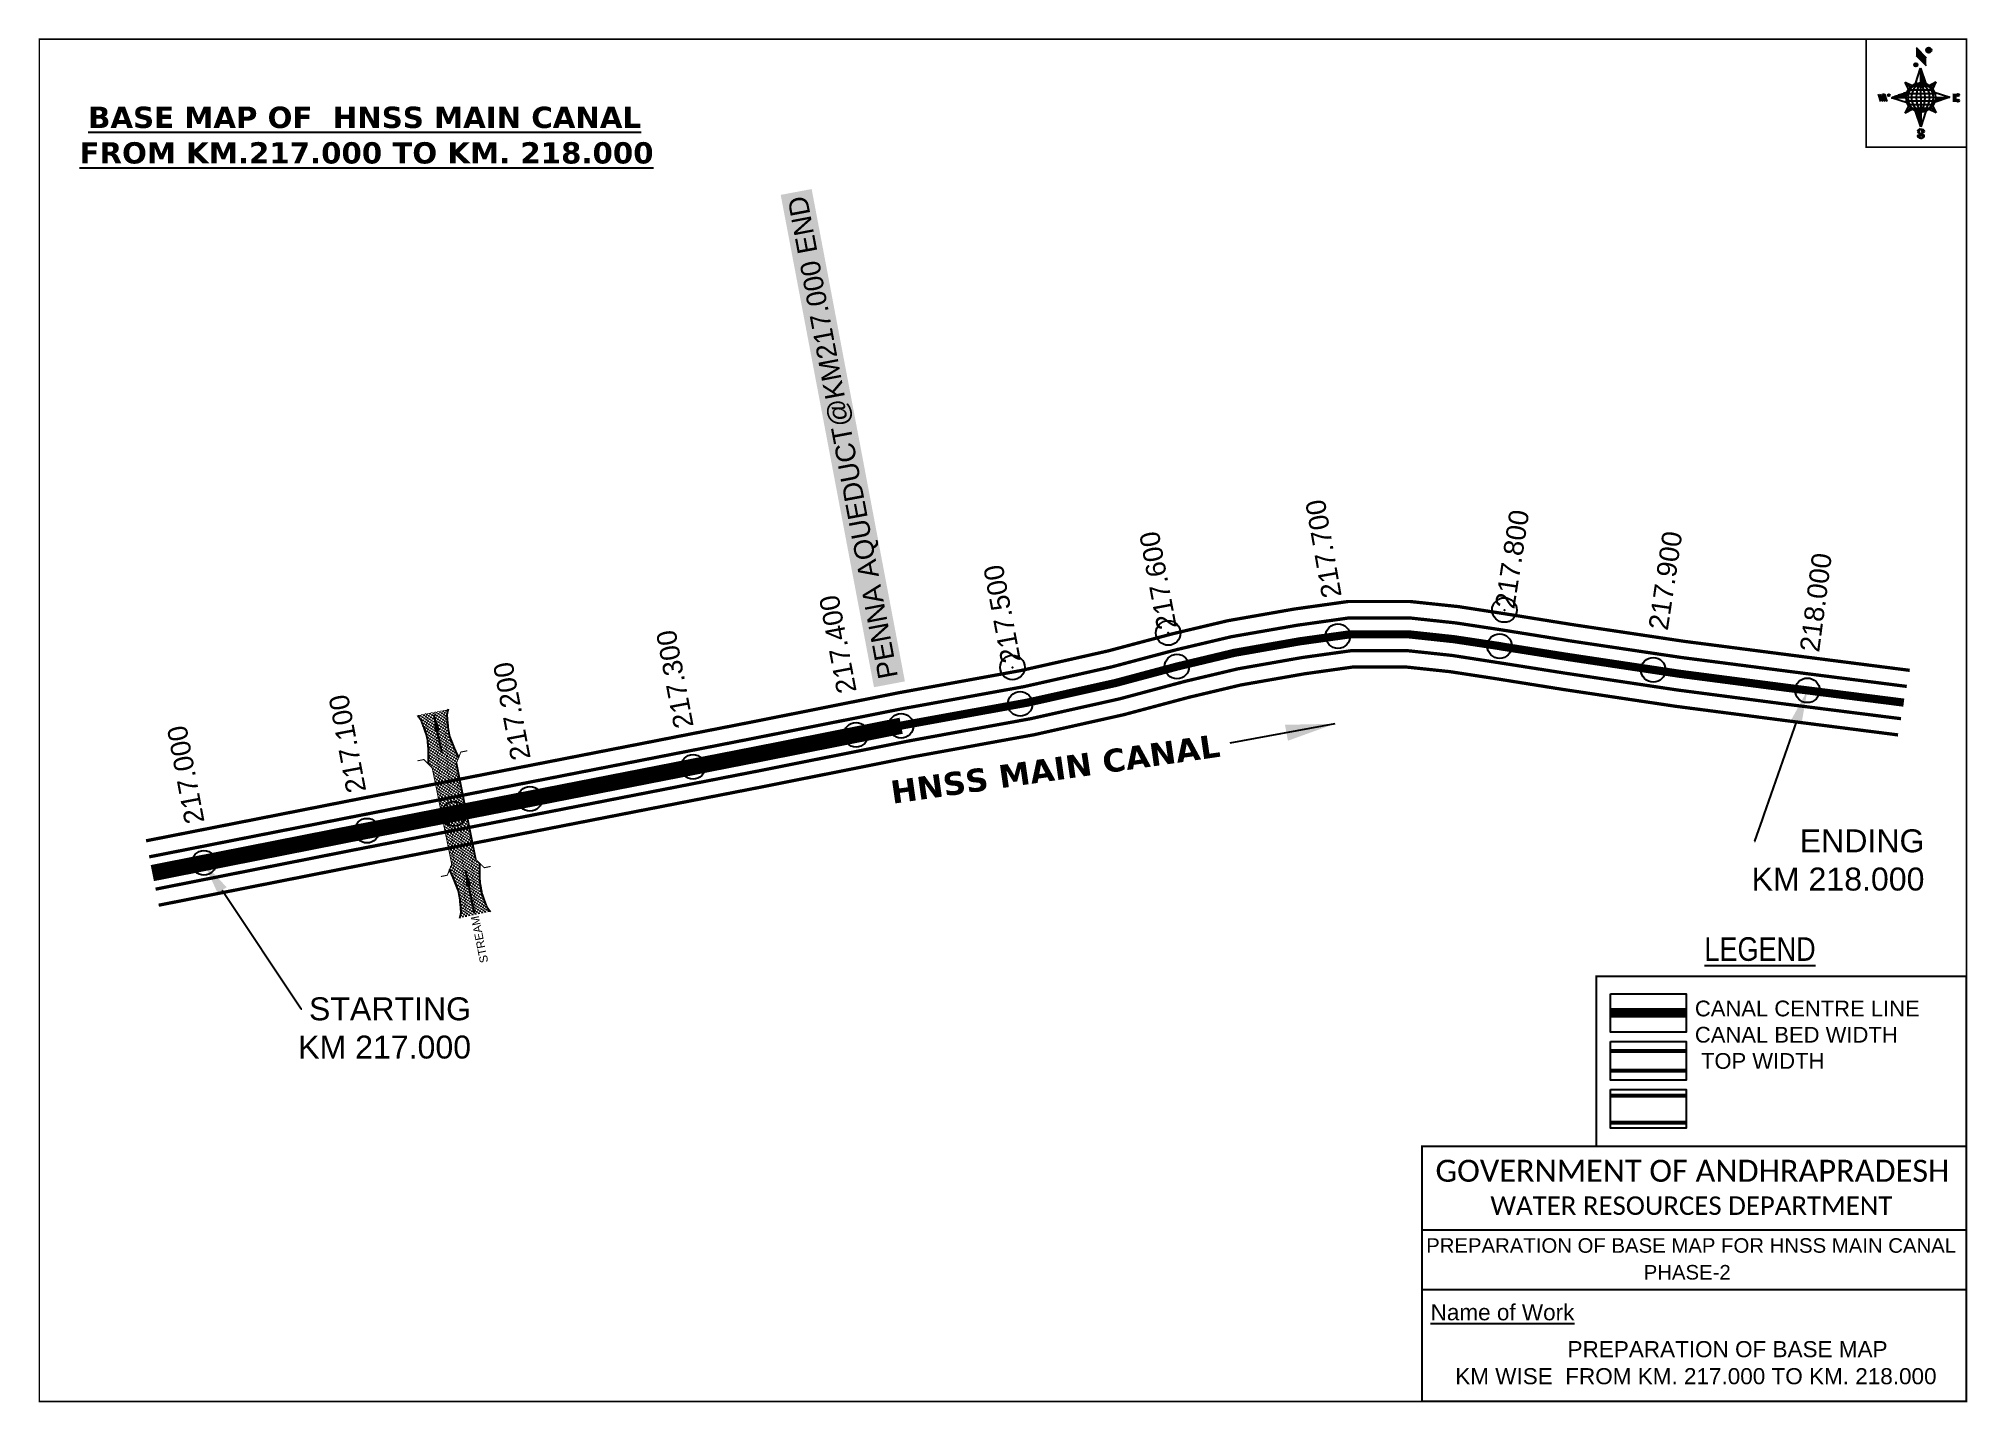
# Model space of a CAD drawing. Header units: inches. Extents: x 744754 to 745930, y 1622379 to 1623211.
import ezdxf
from ezdxf import colors
from ezdxf.entities.mleader import LeaderData, LeaderLine
from ezdxf.enums import TextEntityAlignment as Align
from ezdxf.math import Vec2, Vec3

# ---------------------------------------------------------------- set-up
doc = ezdxf.new("R2010")
doc.units = ezdxf.units.IN
doc.header["$LTSCALE"] = 15
doc.header["$MEASUREMENT"] = 0
doc.header["$PDMODE"] = 32
doc.header["$PDSIZE"] = 15
doc.linetypes.add('HIDDEN2', pattern=[0.1875, 0.125, -0.0625])
for name, color, linetype in [('AQUADUCT', 1, 'Continuous'), ('bord', 1, 'Continuous'), ('CANAL1', 7, 'Continuous'), ('CSMark', 72, 'Continuous'), ('DCBMS', 232, 'Continuous'), ('PAGE', 7, 'Continuous'), ('STRUCTURE', 5, 'Continuous'), ('TEXT', 6, 'Continuous')]:
    doc.layers.add(name, color=color, linetype=linetype)
doc.styles.add('ARIALN', font='ARIALN_1.TTF')
doc.styles.get("Standard").update_dxf_attribs({"font": 'ARIAL_1.TTF'})
doc.dimstyles.get("Standard").update_dxf_attribs({"dimtxt": 20, "dimasz": 0.18, "dimexe": 0.18, "dimexo": 0.0625, "dimgap": 0.09, "dimtad": 0, "dimtih": 1, "dimtoh": 1, "dimdec": 4, "dimzin": 0, "dimdsep": 46, "dimtxsty": 'Standard', "dimcen": 0.09, "dimadec": 0, "dimazin": 0, "dimtfac": 1, "dimtdec": 4, "dimtofl": 0, "dimtmove": 0, "dimatfit": 3, "dimfxl": 0, "dimtolj": 1, "dimtzin": 0, "dimarcsym": 0})
pattern_1 = [(267.297113149, (-8720374.938, 50637915.138), (10.5367255337, -0.497431438), [])]
pattern_2 = [(357.297113149, (-8720374.938, 50637915.138), (0.497431438, 10.5367255337), [])]

# ---------------------------------------------------------------- blocks, each defined once
blk = doc.blocks.new('*X26')
at = {"color": 0, "linetype": 'Continuous'}
for p, q in [((6321.6, 240.5), (6322.3, 241.2)), ((6321.6, 240.3), (6322.3, 241)), ((6321.6, 240.1), (6322.3, 240.8)), ((6321.6, 239.9), (6322.4, 240.7)), ((6321.6, 239.8), (6322.4, 240.6)), ((6321.6, 239.6), (6322.5, 240.5)), ((6321.6, 239.4), (6322.5, 240.3)), ((6321.6, 239.2), (6322.6, 240.2)), ((6321.7, 239.1), (6322.6, 240.1)), ((6321.8, 240.8), (6322.4, 241.4)), ((6321.8, 239), (6322.7, 240)), ((6321.8, 239), (6322.8, 239.9)), ((6321.9, 238.9), (6322.9, 239.8)), ((6322, 238.8), (6323, 239.7)), ((6322.1, 241.3), (6322.4, 241.6)), ((6322.1, 238.7), (6323.1, 239.6)), ((6322.2, 238.6), (6323.1, 239.6)), ((6322.3, 238.5), (6323.2, 239.5)), ((6322.4, 238.5), (6323.3, 239.4)), ((6322.5, 238.4), (6323.4, 239.3)), ((6322.7, 238.4), (6323.6, 239.3)), ((6322.8, 238.3), (6323.7, 239.2)), ((6322.9, 238.3), (6323.8, 239.1)), ((6323.1, 238.2), (6323.9, 239.1)), ((6323.2, 238.2), (6324, 239)), ((6323.3, 238.2), (6324.2, 239)), ((6323.5, 238.1), (6324.3, 238.9)), ((6323.7, 238.1), (6324.4, 238.9)), ((6323.8, 238.1), (6324.6, 238.8)), ((6324.1, 238.2), (6324.7, 238.8)), ((6324.3, 238.3), (6324.9, 238.8)), ((6324.6, 238.3), (6325.1, 238.8)), ((6324.8, 238.4), (6325.2, 238.8)), ((6325.1, 238.5), (6325.4, 238.8)), ((6325.4, 238.6), (6325.6, 238.8))]:
    blk.add_line(p, q, dxfattribs=at)
blk = doc.blocks.new('*X25')
at = {"color": 0, "linetype": 'Continuous'}
for p, q in [((6324.4, 240.3), (6324.5, 240.4)), ((6324.6, 240.3), (6324.8, 240.5)), ((6324.7, 240.2), (6325, 240.5)), ((6324.8, 240.2), (6325.2, 240.6)), ((6325, 240.1), (6325.5, 240.6)), ((6325.1, 240.1), (6325.6, 240.6)), ((6325.2, 240), (6325.8, 240.6)), ((6325.3, 240), (6326, 240.6)), ((6325.4, 239.9), (6326.1, 240.6)), ((6325.5, 239.8), (6326.2, 240.5)), ((6325.6, 239.8), (6326.3, 240.5)), ((6325.7, 239.7), (6326.5, 240.4)), ((6325.9, 239.6), (6326.6, 240.3)), ((6326, 239.5), (6326.7, 240.3)), ((6326, 239.4), (6326.8, 240.2)), ((6326.1, 239.3), (6327, 240.2)), ((6326.2, 239.3), (6327.1, 240.1)), ((6326.3, 239.2), (6327.1, 240)), ((6326.4, 239.1), (6327.2, 239.9)), ((6326.5, 239), (6327.3, 239.8)), ((6326.5, 238.9), (6327.4, 239.7)), ((6326.6, 238.8), (6327.5, 239.6)), ((6326.7, 238.7), (6327.5, 239.5)), ((6326.8, 238.6), (6327.6, 239.4)), ((6326.8, 238.5), (6327.7, 239.3)), ((6326.8, 236.5), (6327.4, 237)), ((6326.9, 238.3), (6327.8, 239.2)), ((6326.9, 238.2), (6327.9, 239.1)), ((6326.9, 236.8), (6327.6, 237.4)), ((6327, 238.1), (6327.8, 239)), ((6327, 237.9), (6327.8, 238.8)), ((6327, 237.8), (6327.8, 238.6)), ((6327, 237.6), (6327.8, 238.4)), ((6327, 237.4), (6327.8, 238.2)), ((6327, 237.3), (6327.8, 238)), ((6327, 237.1), (6327.8, 237.9))]:
    blk.add_line(p, q, dxfattribs=at)
blk = doc.blocks.new('H')
at = {"layer": 'bord', "extrusion": (0.000427885, 0.004792, 0.999988)}
h = blk.add_hatch(dxfattribs=at)
h.set_pattern_fill('LINE', color=8, scale=84.387686, angle=-2.7029, style=0)
h.set_pattern_definition(pattern_2)
h.paths.add_polyline_path([(-492, 786, -0.090992), (-448, 775), (-486, 912)])
h = blk.add_hatch(dxfattribs=at)
h.set_pattern_fill('LINE', color=8, scale=84.387686, angle=-92.7029, style=0)
h.set_pattern_definition(pattern_1)
h.paths.add_polyline_path([(-625, 665, -0.090992), (-615, 710), (-751, 671)])
h = blk.add_hatch(dxfattribs=at)
h.set_pattern_fill('LINE', color=8, scale=84.387686, angle=-2.7029, style=0)
h.set_pattern_definition(pattern_2)
h.paths.add_polyline_path([(-504, 533, -0.090992), (-549, 543), (-510, 406)])
h = blk.add_hatch(dxfattribs=at)
h.set_pattern_fill('LINE', color=8, scale=84.387686, angle=-92.7029, style=0)
h.set_pattern_definition(pattern_1)
h.paths.add_polyline_path([(-246, 647), (-372, 653, -0.090992), (-382, 609)])
for p, q in [((-519, 1020, -1217), (-435, 927, -1216)), ((-516, 1087, -1217), (-432, 994, -1217)), ((-538, 774, -1216), (-487, 906, -1216)), ((-487, 906, -1216), (-493, 780, -1216)), ((-487, 906, -1216), (-448, 769, -1216)), ((-865, 701, -1215), (-847, 638, -1215)), ((-847, 700, -1215), (-829, 637, -1215)), ((-829, 699, -1215), (-811, 636, -1215)), ((-829, 699, -1215), (-811, 698, -1215)), ((-811, 698, -1215), (-794, 635, -1215)), ((-752, 665, -1215), (-615, 704, -1215)), ((-627, 794, -1216), (-567, 760, -1216)), ((-627, 794, -1216), (-584, 747, -1215)), ((-599, 731, -1215), (-627, 794, -1216)), ((-421, 753, -1216), (-359, 781, -1216)), ((-359, 781, -1216), (-405, 739, -1216)), ((-359, 781, -1216), (-392, 721, -1215)), ((-379, 693, -1215), (-246, 641, -1215)), ((-213, 669, -1215), (-217, 601, -1215)), ((-752, 665, -1215), (-625, 659, -1215)), ((-619, 614, -1215), (-752, 665, -1215)), ((-639, 526, -1214), (-606, 585, -1215)), ((-639, 526, -1214), (-593, 568, -1215)), ((-577, 553, -1215), (-639, 526, -1214)), ((-511, 400, -1214), (-549, 537, -1214)), ((-460, 533, -1215), (-511, 400, -1214)), ((-505, 527, -1214), (-511, 400, -1214)), ((-371, 513, -1214), (-431, 546, -1215)), ((-371, 513, -1214), (-414, 560, -1215)), ((-399, 576, -1215), (-371, 513, -1214)), ((-246, 641, -1215), (-383, 603, -1215)), ((-373, 647, -1215), (-246, 641, -1215)), ((-197, 600, -1215), (-194, 668, -1215))]:
    blk.add_line(p, q, dxfattribs=at)
at = {"layer": 'bord', "color": 8, "linetype": 'ByBlock', "extrusion": (0.000427885, 0.004792, 0.999988)}
for p, q in [((-375, 679, -1215), (-620, 691, -1215)), ((-386, 711, -1215), (-605, 722, -1215)), ((-411, 744, -1216), (-578, 752, -1216)), ((-493, 780, -1216), (-505, 527, -1214)), ((-373, 647, -1215), (-625, 659, -1215)), ((-378, 616, -1215), (-623, 628, -1215)), ((-392, 585, -1215), (-611, 595, -1215)), ((-420, 555, -1215), (-587, 562, -1215))]:
    blk.add_line(p, q, dxfattribs=at)
at = {"layer": 'bord', "extrusion": (0.000427885, 0.004792, 0.999988), "elevation": -1212}
for points, const_width in [([(-522, 960), (-516, 1093)], 1.61), ([(-434, 933), (-428, 1066)], 1.61), ([(-870, 707), (-846, 706)], 0.642), ([(-829, 643), (-821, 678)], 0.642), ([(-793, 641), (-782, 694)], 0.642), ([(-223, 676), (-174, 673)], 0.706), ([(-829, 643), (-855, 644)], 0.642), ([(-811, 642), (-784, 641)], 0.642), ([(-177, 605), (-226, 607)], 0.706), ([(-195, 645), (-185, 644)], 0.706)]:
    blk.add_lwpolyline(points, dxfattribs=dict(at, const_width=const_width))
for points, const_width in [([(-414, 1073, 1), (-398, 1058, 1)], 22.3), ([(-530, 950, 1), (-520, 939, 1)], 14.8), ([(-776, 697, 1), (-769, 690, 1)], 8.9), ([(-180, 618, 1), (-173, 611, 1)], 9.79), ([(-178, 667, 1), (-171, 660, 1)], 9.79), ([(-490, 362, 1), (-498, 369, 1)], 11.1), ([(-525, 322, 1), (-533, 329, 1)], 11.1)]:
    blk.add_lwpolyline(points, format="xyb", close=True, dxfattribs=dict(at, const_width=const_width))
for points in [[(-537, 317), (-531, 310), (-520, 307), (-505, 307), (-494, 310), (-486, 318), (-487, 326), (-491, 333), (-494, 336), (-503, 341), (-522, 347), (-530, 352), (-534, 355), (-537, 363), (-537, 373), (-530, 381), (-520, 384), (-504, 384), (-493, 380), (-487, 373)], [(-522, 348), (-526, 354), (-528, 361), (-528, 371), (-526, 375), (-521, 381), (-515, 384)], [(-505, 307), (-499, 312), (-497, 319), (-497, 327), (-501, 335), (-509, 343)]]:
    blk.add_lwpolyline(points, dxfattribs=at)
at = {"layer": 'bord', "extrusion": (0.000427885, 0.004792, 0.999988)}
for centre, radius in [((-406, 1065, -1212), 22.3), ((-525, 944, -1212), 14.8), ((-773, 694, -1212), 8.9), ((-498, 659, -1212), 127), ((-177, 615, -1212), 9.79), ((-174, 663, -1212), 9.79), ((-494, 365, -1212), 11.1), ((-529, 325, -1212), 11.1)]:
    blk.add_circle(centre, radius, dxfattribs=at)
at = {"layer": 'bord', "color": 8, "linetype": 'ByBlock', "extrusion": (0.000427885, 0.004792, 0.999988)}
for centre, radius, start, end in [((-482, 658, -1212), 128, 94.9254, 259.6691), ((-437, 656, -1212), 141, 113.2864, 241.308), ((-316, 651, -1212), 222, 142.5892, 212.0053), ((-560, 662, -1212), 141, 293.2864, 61.308), ((-681, 668, -1212), 222, 322.5892, 32.0053), ((-515, 660, -1212), 128, 274.9254, 79.6691)]:
    blk.add_arc(centre, radius, start, end, dxfattribs=at)
at = {"layer": 'bord', "extrusion": (0.000427885, 0.004792, 0.999988)}
for points in [[(-516, 1093, -1212), (-431, 1000, -1212), (-519, 1026, -1212), (-434, 933, -1212)], [(-864, 707, -1212), (-846, 706, -1212), (-846, 644, -1212), (-829, 643, -1212)], [(-829, 705, -1212), (-811, 704, -1212), (-811, 642, -1212), (-793, 641, -1212)], [(-193, 674, -1212), (-197, 606, -1212), (-213, 675, -1212), (-216, 607, -1212)]]:
    blk.add_solid(points, dxfattribs=at)
at = {"layer": 'bord', "extrusion": (0.000427885, 0.004792, 0.999988), "xscale": 7.977342409717546, "yscale": 7.977342408231451, "zscale": 7.977342408476333, "rotation": 138.0840426661453}
for name, p in [('*X25', (38301, -31929, -1212)), ('*X26', (38314, -31951, -1212))]:
    blk.add_blockref(name, p, dxfattribs=at)
blk = doc.blocks.new('SP')
at = {"layer": 'STRUCTURE'}
h = blk.add_hatch(dxfattribs=at)
h.set_pattern_fill('DASH', color=256, scale=8, style=0)
edge = h.paths.add_edge_path()
edge.add_spline(control_points=[(769825.7, 1706742.1), (769825.3, 1706741.8), (769823.8, 1706740.8), (769820.9, 1706740.3), (769817, 1706739.7), (769811.4, 1706738.9), (769804, 1706739.7), (769798.4, 1706741), (769795.6, 1706741.6)], knot_values=[0, 0, 0, 0, 1.613557, 5.24513, 8.624976, 13.470124, 22.190216, 30.746377, 30.746377, 30.746377, 30.746377], degree=3, periodic=0)
edge.add_line((769795.6, 1706741.6), (769792.6, 1706739.6))
edge.add_line((769792.6, 1706739.6), (769732.6, 1706739.6))
edge.add_line((769732.6, 1706739.6), (769729.6, 1706741.6))
edge.add_spline(control_points=[(769729.6, 1706741.6), (769726.9, 1706740.9), (769721.3, 1706739.5), (769713.9, 1706738.5), (769708.3, 1706739.1), (769704.4, 1706739.6), (769701.5, 1706740), (769700, 1706741), (769699.5, 1706741.3)], knot_values=[0, 0, 0, 0, 8.556161, 17.276253, 22.121402, 25.501247, 29.13282, 30.746377, 30.746377, 30.746377, 30.746377], degree=3, periodic=0)
edge.add_line((769699.5, 1706741.3), (769699.5, 1706722.1))
edge.add_spline(control_points=[(769699.5, 1706722.1), (769700, 1706722.4), (769701.4, 1706723.4), (769704.3, 1706724), (769708.2, 1706724.5), (769713.8, 1706725.3), (769721.2, 1706724.5), (769726.8, 1706723.3), (769729.6, 1706722.6)], knot_values=[0, 0, 0, 0, 1.613557, 5.24513, 8.624976, 13.470124, 22.190216, 30.746377, 30.746377, 30.746377, 30.746377], degree=3, periodic=0)
edge.add_line((769729.6, 1706722.6), (769732.6, 1706724.6))
edge.add_line((769732.6, 1706724.6), (769792.6, 1706724.6))
edge.add_line((769792.6, 1706724.6), (769795.6, 1706722.6))
edge.add_spline(control_points=[(769795.6, 1706722.6), (769798.4, 1706723.3), (769803.9, 1706724.8), (769811.3, 1706725.8), (769817, 1706725.1), (769820.9, 1706724.7), (769823.8, 1706724.2), (769825.2, 1706723.3), (769825.7, 1706723)], knot_values=[0, 0, 0, 0, 8.556161, 17.276253, 22.121402, 25.501247, 29.13282, 30.746377, 30.746377, 30.746377, 30.746377], degree=3, periodic=0)
edge.add_line((769825.7, 1706723), (769825.7, 1706742.1))
h.paths.add_polyline_path([(769764.2, 1706732.1, -1), (769761.1, 1706732.1, -1)], flags=0)
h.paths.add_polyline_path([(769761.1, 1706732.1, 1), (769764.2, 1706732.1, 1)], flags=16)
at = {"layer": 'STRUCTURE', "const_width": 0.628}
for points in [[(769726.6, 1706747.6), (769726.6, 1706743.6), (769732.6, 1706739.6), (769792.6, 1706739.6), (769798.6, 1706743.6), (769798.6, 1706747.6)], [(769726.6, 1706716.6), (769726.6, 1706720.6), (769732.6, 1706724.6), (769792.6, 1706724.6), (769798.6, 1706720.6), (769798.6, 1706716.6)]]:
    blk.add_lwpolyline(points, dxfattribs=at)
at = {"layer": 'STRUCTURE', "color": 3}
blk.add_lwpolyline([(769732.6, 1706724.6), (769792.6, 1706724.6)], dxfattribs=at)
blk.add_lwpolyline([(769732.6, 1706724.6), (769792.6, 1706724.6)], dxfattribs=at)
at = {"layer": 'STRUCTURE', "color": 0}
blk.add_circle((769762.6, 1706732.1), 1.55, dxfattribs=at)
at = {"layer": 'STRUCTURE'}
for points in [[(769699.5, 1706741.3), (769700.9, 1706740.5), (769704.4, 1706739.6), (769707.8, 1706739.2), (769712.6, 1706738.8), (769721.3, 1706739.7), (769729.6, 1706741.6)], [(769825.7, 1706742.1), (769824.3, 1706741.3), (769820.8, 1706740.3), (769817.5, 1706739.8), (769812.7, 1706739.2), (769804, 1706739.9), (769795.6, 1706741.6)], [(769699.5, 1706722.1), (769700.9, 1706723), (769704.4, 1706724), (769707.7, 1706724.5), (769712.5, 1706725), (769721.2, 1706724.4), (769729.6, 1706722.6)], [(769825.7, 1706723), (769824.3, 1706723.8), (769820.8, 1706724.7), (769817.4, 1706725.1), (769812.6, 1706725.5), (769803.9, 1706724.6), (769795.6, 1706722.6)]]:
    blk.add_spline(points, degree=3, dxfattribs=at)
at = {"layer": 'STRUCTURE', "color": 0}
blk.add_text('STREAM', height=5, dxfattribs=at).set_placement((769684.3, 1706732.1), align=Align.MIDDLE_CENTER)
for points in [[(769727.4, 1706732.1), (769700.8, 1706732.1)], [(769824.4, 1706732.1), (769800.5, 1706732.1)]]:
    blk.add_leader(points, dimstyle='Standard', override={"dimasz": 10, "dimgap": 0.09, "dimtad": 0}, dxfattribs=at)

msp = doc.modelspace()

# ---------------------------------------------------------------- linework, layer by layer
at = {"layer": 'CANAL1', "color": 200, "const_width": 2}
for points in [[(744819.6, 1622721.2), (744940.4, 1622745), (745188.6, 1622793.6), (745279.5, 1622811.7), (745353.2, 1622825.1), (745406.1, 1622837), (745446, 1622847.6), (745479.4, 1622855.5), (745519.9, 1622862.6), (745552.7, 1622867.2), (745590.5, 1622867.2), (745619.9, 1622864.1), (745649.1, 1622859.6), (745690.2, 1622853), (745757.7, 1622842.9), (745824.2, 1622834.3), (745895.2, 1622825.2)], [(744827.3, 1622681.9), (744948.1, 1622705.8), (745196.3, 1622754.3), (745287, 1622772.4), (745361.1, 1622785.9), (745415.7, 1622798.1), (745455.8, 1622808.8), (745487.4, 1622816.3), (745526.2, 1622823.1), (745555.4, 1622827.2), (745588.4, 1622827.2), (745614.8, 1622824.4), (745642.9, 1622820.1), (745684.1, 1622813.5), (745752.2, 1622803.3), (745819.1, 1622794.6), (745888.1, 1622785.8)]]:
    msp.add_lwpolyline(points, dxfattribs=at)
at = {"layer": 'CANAL1', "color": 5, "const_width": 2}
for points in [[(744821.5, 1622711.4), (744942.3, 1622735.2), (745190.5, 1622783.8), (745281.4, 1622801.9), (745355.2, 1622815.3), (745408.5, 1622827.3), (745448.4, 1622837.9), (745481.4, 1622845.7), (745521.5, 1622852.7), (745553.4, 1622857.2), (745590, 1622857.2), (745618.6, 1622854.1), (745647.5, 1622849.7), (745688.6, 1622843.1), (745756.3, 1622833), (745822.9, 1622824.4), (745893.4, 1622815.4)], [(744825.4, 1622691.7), (744946.2, 1622715.6), (745194.4, 1622764.1), (745285.2, 1622782.2), (745359.1, 1622795.7), (745413.3, 1622807.8), (745453.3, 1622818.5), (745485.4, 1622826.1), (745524.6, 1622833), (745554.7, 1622837.2), (745588.9, 1622837.2), (745616.1, 1622834.3), (745644.4, 1622829.9), (745685.6, 1622823.4), (745753.6, 1622813.2), (745820.3, 1622804.5), (745889.9, 1622795.7)]]:
    msp.add_lwpolyline(points, dxfattribs=at)
at = {"layer": 'CANAL1', "color": 1, "linetype": 'HIDDEN2', "ltscale": 8, "const_width": 5}
msp.add_lwpolyline([(744823.4, 1622701.5), (744944.3, 1622725.4), (745192.4, 1622774), (745283.3, 1622792.1), (745352.7, 1622804.7), (745357.1, 1622805.5), (745410.9, 1622817.5), (745448.3, 1622827.5), (745483.4, 1622835.9), (745523.1, 1622842.9), (745554.1, 1622847.2), (745589.4, 1622847.2), (745617.3, 1622844.2), (745645.1, 1622840), (745646, 1622839.8), (745687.1, 1622833.3), (745754.9, 1622823.1), (745821.6, 1622814.4), (745891.6, 1622805.5)], dxfattribs=at)
at = {"layer": 'CANAL1', "color": 1, "linetype": 'HIDDEN2', "ltscale": 100, "const_width": 6, "elevation": -0.4}
msp.add_lwpolyline([(745758.8, 1622616.2), (745712.8, 1622616.2)], dxfattribs=at)
at = {"layer": 'CANAL1', "color": 5, "const_width": 2.4, "elevation": -0.4}
for points in [[(745758.8, 1622592.9), (745712.8, 1622592.9)], [(745758.8, 1622580.9), (745712.8, 1622580.9)]]:
    msp.add_lwpolyline(points, dxfattribs=at)
at = {"layer": 'CANAL1', "color": 200, "const_width": 2.4, "elevation": -0.4}
for points in [[(745758.8, 1622565.7), (745712.8, 1622565.7)], [(745758.8, 1622549.2), (745712.8, 1622549.2)]]:
    msp.add_lwpolyline(points, dxfattribs=at)
at = {"layer": 'CSMark', "color": 2}
for p in [(745648, 1622862), (745648, 1622862), (745443, 1622848), (745443, 1622848), (745348, 1622827), (745348, 1622827)]:
    msp.add_point(p, dxfattribs=at)
at = {"layer": 'CSMark', "color": 3}
for p in [(745546.5, 1622846.1), (745645.1, 1622840), (745448.3, 1622827.5), (745738.8, 1622825.5), (745832.8, 1622813), (745352.7, 1622804.7), (745252.6, 1622785.9), (745153.2, 1622766.3), (745053.7, 1622746.8), (744954.3, 1622727.4), (745007.4, 1622737.7), (744854.9, 1622707.7)]:
    msp.add_point(p, dxfattribs=at)
at = {"layer": 'CSMark'}
msp.add_point((745280.1, 1622791.4), dxfattribs=at)
at = {"layer": 'PAGE', "const_width": 1}
msp.add_lwpolyline([(744754.5, 1622379.2), (745929.8, 1622379.2), (745929.8, 1623210.2), (744754.5, 1623210.2), (744754.5, 1622379.2)], dxfattribs=at)
at = {"layer": 'PAGE'}
for points, const_width in [([(745929.8, 1623210.2), (745868.7, 1623210.2), (745868.7, 1623144.4), (745929.8, 1623144.4)], 1), ([(745704, 1622638.6), (745929.8, 1622638.6), (745929.8, 1622534.8), (745704, 1622534.8)], 1.2), ([(745597.7, 1622534.8), (745929.8, 1622534.8), (745929.8, 1622379.2), (745597.7, 1622379.2)], 1.2)]:
    msp.add_lwpolyline(points, close=True, dxfattribs=dict(at, const_width=const_width))
at = {"layer": 'PAGE', "elevation": -0.4}
for points in [[(745712.8, 1622627.9), (745758.8, 1622627.9), (745758.8, 1622604.4), (745712.8, 1622604.4)], [(745712.8, 1622598.7), (745758.8, 1622598.7), (745758.8, 1622575.1), (745712.8, 1622575.1)], [(745712.8, 1622569.4), (745758.8, 1622569.4), (745758.8, 1622545.9), (745712.8, 1622545.9)]]:
    msp.add_lwpolyline(points, close=True, dxfattribs=at)
at = {"layer": 'PAGE'}
for points in [[(745597.7, 1622483.8), (745929.8, 1622483.8)], [(745597.7, 1622447.4), (745929.8, 1622447.4)]]:
    msp.add_lwpolyline(points, dxfattribs=at)
at = {"layer": 'STRUCTURE', "color": 84, "const_width": 10}
msp.add_lwpolyline([(745280.1, 1622791.4), (745192.4, 1622774), (744944.3, 1622725.4), (744823.4, 1622701.5)], dxfattribs=at)

# ---------------------------------------------------------------- block references
at = {"layer": 'AQUADUCT', "color": 1, "xscale": 0.0703495379661093, "yscale": 0.07034953800030053, "zscale": 0.07034953795990817, "rotation": 3.078330607406165}
msp.add_blockref('H', (745939.4, 1623130.7, 85.4), dxfattribs=at)
at = {"layer": 'STRUCTURE', "color": 0, "rotation": 101.4368753111173}
msp.add_blockref('SP', (2570485.1, 1206684.6), dxfattribs=at)

# ---------------------------------------------------------------- texts
at = {"layer": 'CANAL1', "insert": (745271.9, 1622757.5), "char_height": 14, "width": 205.129, "attachment_point": 1, "rotation": 8.186}
msp.add_mtext('\\pi0.96322;{\\fVerdana|b1|i0|c0|p34;HNSS MAIN CANAL}', dxfattribs=at)
at = {"layer": 'CSMark', "color": 1}
for s, rotation, p in [('217.700', 99.9798, (745542.9, 1622869.5)), ('217.800', 81.2807, (745648.1, 1622863.1)), ('217.600', 100.7286, (745442.4, 1622850.2)), ('217.900', 81.5126, (745741.7, 1622850)), ('217.500', 100.7286, (745347.3, 1622829.8)), ('218.000', 82.5785, (745834, 1622836.6)), ('217.400', 100.7286, (745247.1, 1622811.3)), ('217.300', 100.7286, (745147.7, 1622790)), ('217.200', 100.7286, (745048.3, 1622770.5)), ('217.100', 100.7286, (744948, 1622750.6)), ('217.000', 100.7286, (744849.4, 1622731.7))]:
    msp.add_text(s, height=12, rotation=rotation, dxfattribs=at).set_placement(p, align=Align.MIDDLE_LEFT)
at = {"layer": 'PAGE', "extrusion": (0.000201441, 0.004807, 0.999988), "style": 'ARIALN'}
msp.add_text('%%ULEGEND', height=14.4, rotation=359.9999, dxfattribs=at).set_placement((745803.9, 1622635.7, 7950.1), align=Align.MIDDLE)
at = {"layer": 'PAGE', "extrusion": (0.000201441, 0.004807, 0.999988)}
for s, height, p in [('PREPARATION OF BASE MAP FOR HNSS MAIN CANAL', 8.878, (745600.3, 1622450.4, 7949.1)), ('%%UName of Work', 9.822, (745603, 1622409.2, 7947.8))]:
    msp.add_text(s, height=height, rotation=359.9999, dxfattribs=at).set_placement(p)
for s, height, p in [('PHASE-2', 8.88, (745759.5, 1622438.5, 7949.1)), ('PREPARATION OF BASE MAP', 9.822, (745784.1, 1622391.6, 7947.9)), ('KM WISE  FROM KM. 217.000 TO KM. 218.000', 9.822, (745764.8, 1622375.1, 7947.9))]:
    msp.add_text(s, height=height, rotation=359.9999, dxfattribs=at).set_placement(p, align=Align.MIDDLE_CENTER)
at = {"layer": 'PAGE', "extrusion": (0.000201441, 0.004807, 0.999988), "attachment_point": 1, "text_direction": (1, -1e-06, -0.000201)}
for s, insert, char_height, width in [('CANAL CENTRE LINE CANAL BED WIDTH {\\H2.3732x; }\\P TOP WIDTH{\\H1.9155x; }', (745764.2, 1622623.7, -0.4), 9.6, 168.926), ('\\pi3.5885;{\\fCalibri|b0|i0|c0|p34;\\H1.3333x;GOVERNMENT OF ANDHRAPRADESH\\P\\pi37.073;\\H0.83998x;WATER RESOURCES DEPARTMENT}', (745602.4, 1622526.6, -1.3), 10.059, 321.276)]:
    msp.add_mtext(s, dxfattribs=dict(at, insert=insert, char_height=char_height, width=width))
at = {"layer": 'STRUCTURE', "color": 5, "insert": (745266.4, 1622819.1), "char_height": 12, "width": 298.524, "attachment_point": 1, "rotation": 100.7219, "bg_fill": 1, "box_fill_scale": 1.3, "bg_fill_color": 7, "bg_fill_true_color": 16777215, "bg_fill_transparency": 4390977}
msp.add_mtext('PENNA AQUEDUCT@KM217.000 END', dxfattribs=at)
at = {"layer": 'TEXT', "color": 1, "insert": (744762.5, 1623169.1), "char_height": 13, "width": 379.826, "attachment_point": 1}
msp.add_mtext('\\pi21.755;{\\fVerdana|b1|i0|c0|p34;\\LBASE MAP OF  HNSS MAIN CANAL \\P\\pi16.508;FROM KM.217.000 TO KM. 218.000}', dxfattribs=at)

# ---------------------------------------------------------------- leaders
at = {"layer": 'CANAL1'}
msp.add_leader([(745544.6, 1622792.6), (745480.6, 1622780.7)], dimstyle='Standard', override={"dimasz": 30, "dimgap": 0.09, "dimtad": 0}, dxfattribs=at)

# ---------------------------------------------------------------- next in the draw order: leaders
at = {"layer": 'DCBMS', "color": 5}
ml = msp.add_multileader_mtext('Standard', dxfattribs=at)
ml.set_content('ENDING \\PKM 218.000', color=5)
ml.set_leader_properties()
ml.build(insert=Vec2(0, 0))
ml.multileader.update_dxf_attribs({"dogleg_length": 0.36, "arrow_head_size": 20})
ctx = ml.context
ctx.base_point, ctx.char_height, ctx.arrow_head_size, ctx.landing_gap_size, ctx.plane_origin = Vec3(745801, 1622721), 14, 20, 0.09, Vec3(745944.7, 1622933.4)
ctx.text_align_type = 2
notes = []
notes.append((ctx, [(1, (1, 1, 0), (745800.6, 1622721), (1, 0), 0.36, [(0, [(745832.8, 1622813)], 0, [])])]))
ctx.mtext.insert, ctx.mtext.width, ctx.mtext.alignment, ctx.mtext.flow_direction = Vec3(745904.2, 1622728.2), 109.049, 3, 5
ctx.mtext.has_bg_fill, ctx.mtext.bg_color, ctx.mtext.bg_scale_factor, ctx.mtext.bg_transparency, ctx.mtext.use_window_bg_color = 1, -1027028792, 1.5, 0, 1
ml = msp.add_multileader_mtext('Standard', dxfattribs=at)
ml.set_content('STARTING  \\PKM 217.000', color=5)
ml.set_leader_properties()
ml.build(insert=Vec2(0, 0))
ml.multileader.update_dxf_attribs({"dogleg_length": 0.36, "arrow_head_size": 20})
ctx = ml.context
ctx.base_point, ctx.char_height, ctx.arrow_head_size, ctx.landing_gap_size, ctx.plane_origin = Vec3(744914.6, 1622618.6), 14, 20, 0.09, Vec3(745058.3, 1622830.9)
ctx.text_align_type = 2
notes.append((ctx, [(1, (1, 1, 0), (744914.2, 1622618.6), (1, 0), 0.36, [(0, [(744854.9, 1622707.7)], 0, [])])]))
ctx.mtext.insert, ctx.mtext.width, ctx.mtext.alignment, ctx.mtext.flow_direction = Vec3(745017.8, 1622625.7), 109.049, 3, 5
ctx.mtext.has_bg_fill, ctx.mtext.bg_color, ctx.mtext.bg_scale_factor, ctx.mtext.bg_transparency, ctx.mtext.use_window_bg_color = 1, -1027028792, 1.5, 0, 1
for ctx, leaders in notes:
    for number, flags, end, landing, length, lines in leaders:
        leader = LeaderData()
        leader.index, (leader.has_last_leader_line, leader.has_dogleg_vector, leader.attachment_direction) = number, flags
        leader.last_leader_point, leader.dogleg_vector, leader.dogleg_length = Vec3(end), Vec3(landing), length
        for number, points, colour, breaks in lines:
            line = LeaderLine()
            line.index, line.vertices, line.color, line.breaks = number, Vec3.list(points), colors.encode_raw_color(colour), breaks
            leader.lines.append(line)
        ctx.leaders.append(leader)

doc.saveas('drawing.dxf')
